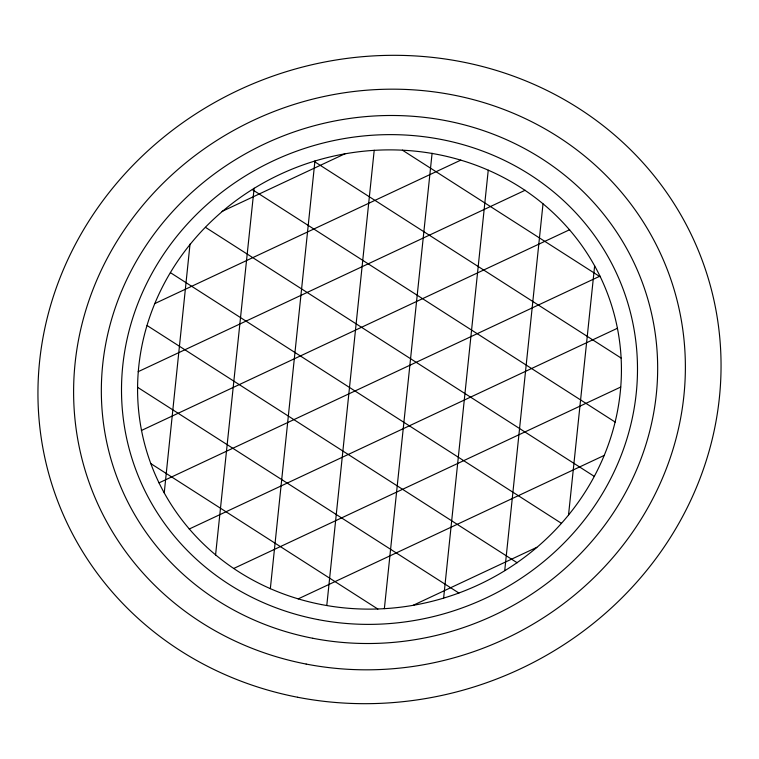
<?xml version="1.0" encoding="UTF-8"?>
<svg xmlns="http://www.w3.org/2000/svg" width="759" height="759" viewBox="0 0 759 759"><rect width="100%" height="100%" fill="white"/><g stroke="black" fill="none" stroke-linecap="round" stroke-linejoin="round"><path stroke-width="1.14" d="M164.238 492.876L190.025 244.113M270.337 588.671L314.938 160.974M326.787 605.483L374.215 150.225M384.367 608.642L432.089 153.252M443.645 597.893L488.246 170.196M504.735 570.569L543.017 203.848M568.557 514.754L594.639 265.859M215.565 555.019L254.132 188.166M222.064 211.4L345.506 153.527M154.77 303.591L460.798 160.121M138.147 371.692L525.133 190.262M141.345 430.514L569.667 229.702M159.02 482.866L599.98 276.134M189.2 529.032L617.522 328.22M233.734 568.463L620.72 387.043M298.202 598.879L604.23 455.409M413.361 605.208L536.803 547.334M402.374 150.14L600.369 276.94M314.074 161.373L621.08 358.03M252.386 189.646L615.188 422.089M205.499 227.358L594.354 476.434M170.405 272.652L561.451 523.331M147.104 325.535L517.164 562.77M137.645 387.337L458.901 593.035M150.671 463.502L377.868 609.06M297.623 697.255A343.998 321.579 -19.6 0 0 707.606 276.257A343.998 321.579 -19.6 0 0 133.271 164.988A343.998 321.579 -19.6 0 0 297.623 697.255M321.503 604.572A243.667 227.785 -19.6 0 0 611.906 306.37A243.667 227.785 -19.6 0 0 205.091 227.558A243.667 227.785 -19.6 0 0 321.503 604.572M317.651 619.524A259.853 242.918 -19.6 0 0 627.342 301.513A259.853 242.918 -19.6 0 0 193.507 217.463A259.853 242.918 -19.6 0 0 317.651 619.524M312.822 638.281A280.156 261.893 -19.6 0 0 646.715 295.422A280.156 261.893 -19.6 0 0 178.972 204.807A280.156 261.893 -19.6 0 0 312.822 638.281M306.171 664.068A308.078 287.993 -19.6 0 0 673.337 287.035A308.078 287.993 -19.6 0 0 158.982 187.388A308.078 287.993 -19.6 0 0 306.171 664.068"/></g></svg>
